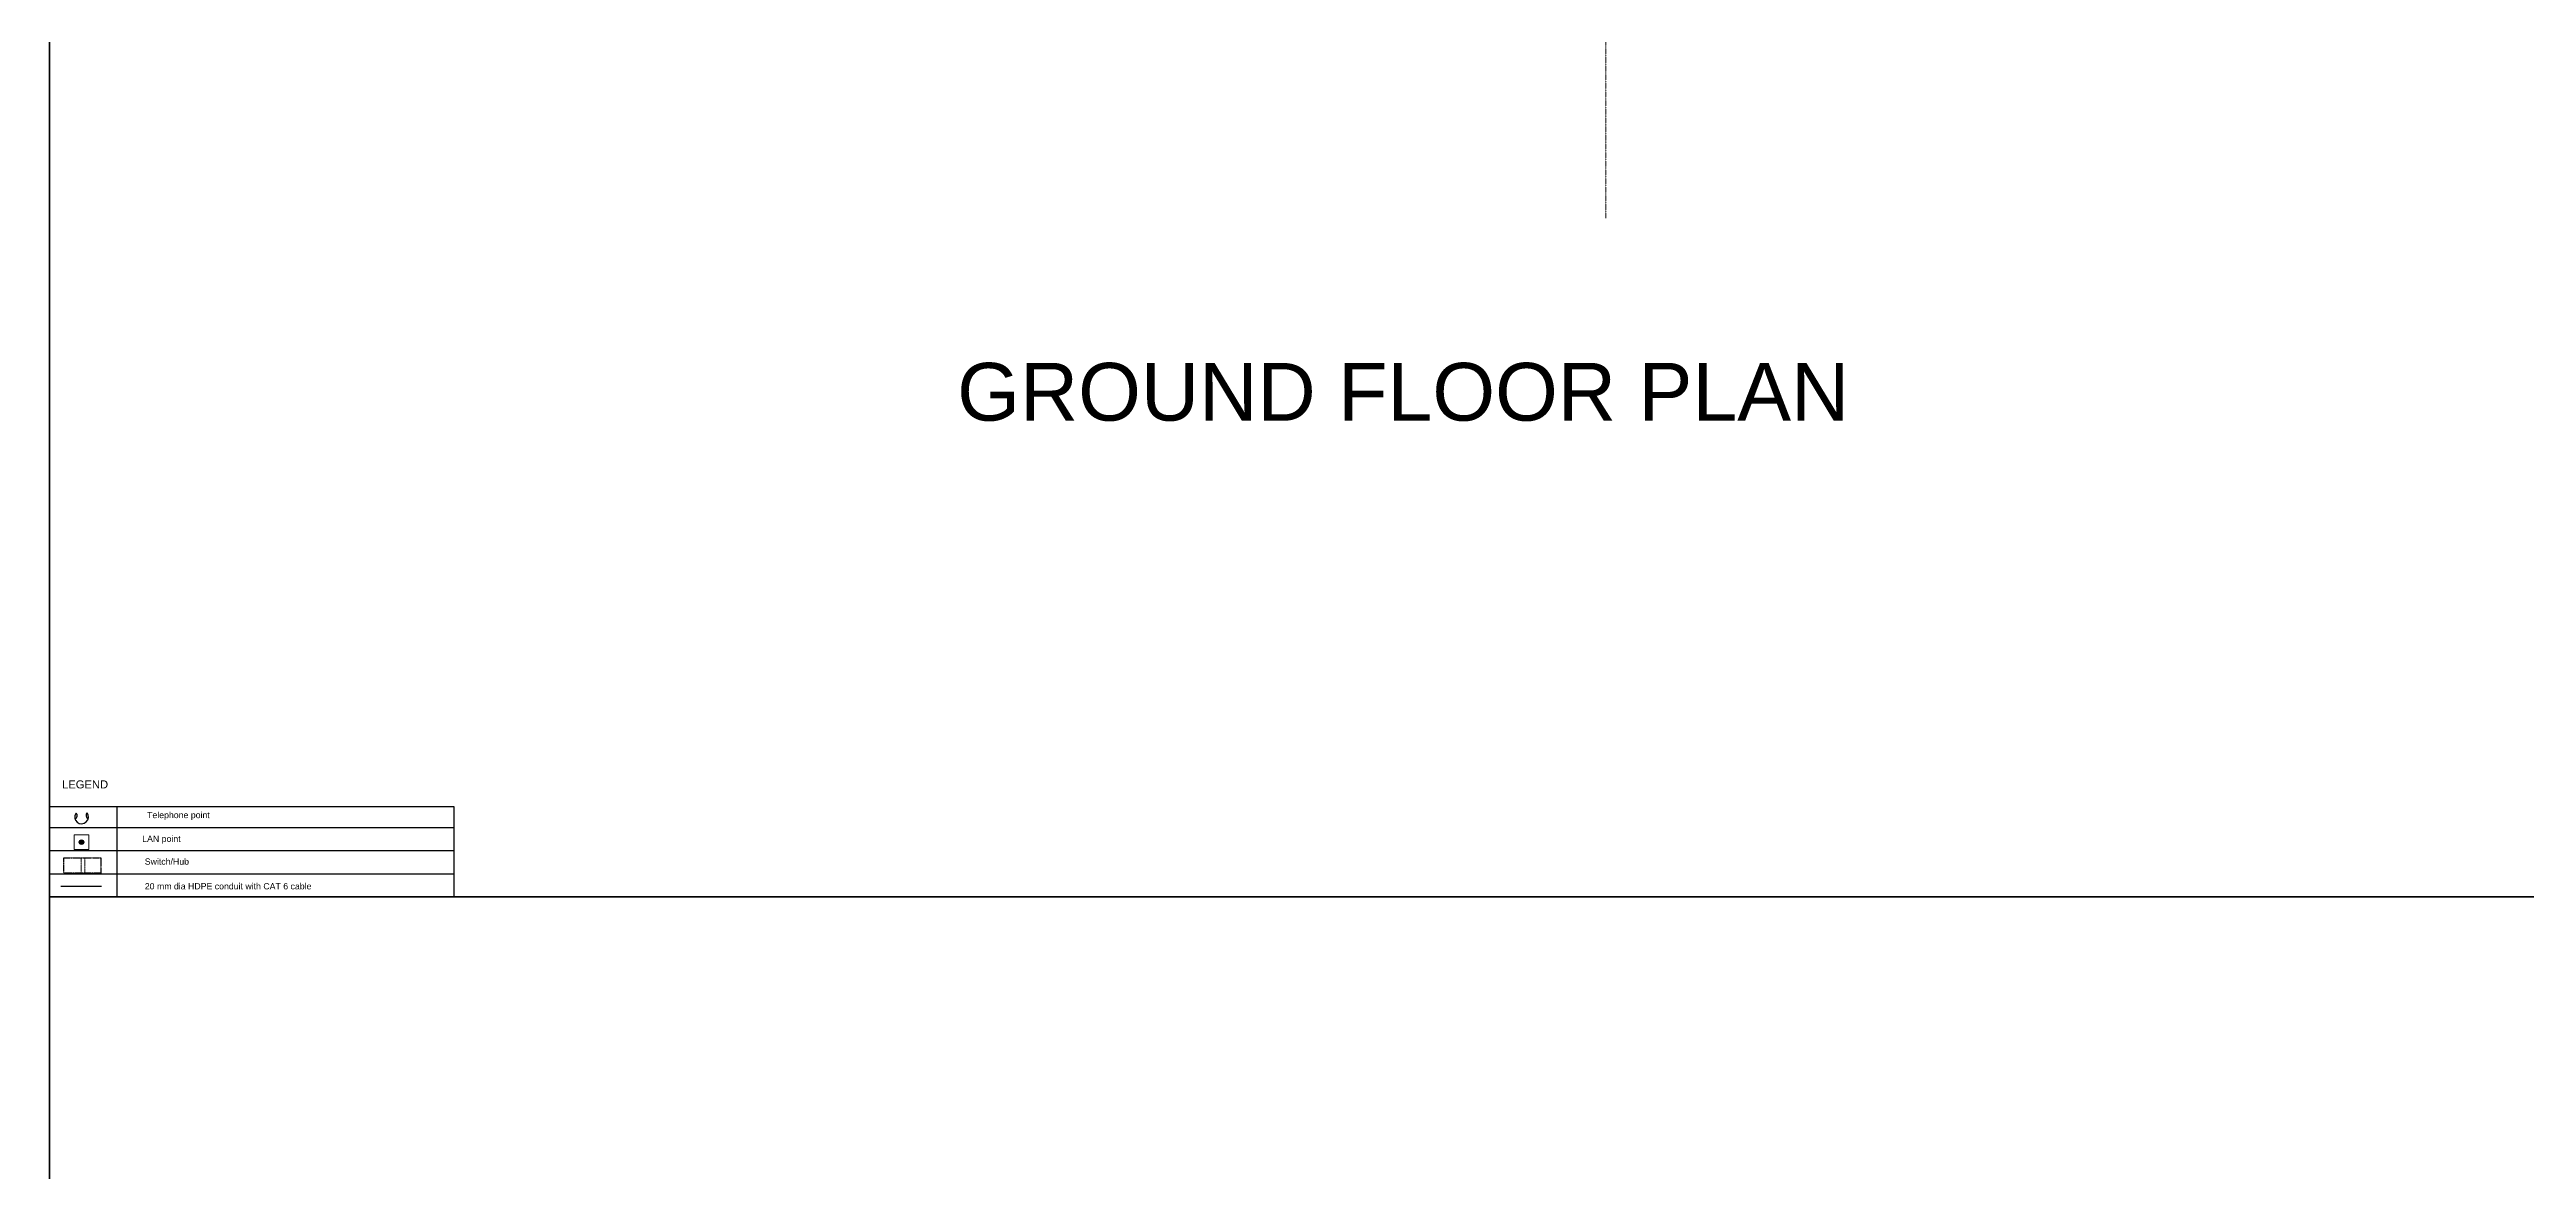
# Model space of a CAD drawing. Header units: millimetres. Extents: x 2402294 to 3337895, y 3394997 to 3969149.
# Drawn here: x 2419715 to 2496894, y 3699625 to 3734580 of the extents above; entities that cross this region are included whole.
import ezdxf

# ---------------------------------------------------------------- set-up
doc = ezdxf.new("R2010")
doc.units = ezdxf.units.MM
doc.header["$MEASUREMENT"] = 0
doc.linetypes.add('CENTER', pattern=[2, 1.25, -0.25, 0.25, -0.25])
for name, color, linetype, lineweight in [('centreline', 52, 'CENTER', 5), ('elect text', 2, 'Continuous', 50), ('LAN', 60, 'Continuous', 25), ('Telephone points', 53, 'Continuous', 15), ('TXT', 7, 'Continuous', 25), ('wall 0.4', 7, 'Continuous', 40)]:
    doc.layers.add(name, color=color, linetype=linetype, lineweight=lineweight)
for name, color, linetype in [('LAN conduit wire', 130, 'CENTER'), ('LAN Switch', 110, 'CENTER'), ('Tele conduit wire', 53, 'CENTER')]:
    doc.layers.add(name, color=color, linetype=linetype)
doc.styles.add('ARIAL', font='arial.ttf')
doc.styles.get("Standard").update_dxf_attribs({"font": 'arial.ttf'})

# ---------------------------------------------------------------- blocks, each defined once
blk = doc.blocks.new('SWITCH')
at = {"layer": 'LAN Switch', "lineweight": 5}
for p, q in [((-288569, 3980926), (-288569, 3981405)), ((-288460, 3980925), (-288460, 3981404))]:
    blk.add_line(p, q, dxfattribs=at)
at = {"layer": 'LAN Switch', "lineweight": 30}
blk.add_lwpolyline([(-289109, 3980926), (-289109, 3981405), (-287961, 3981405), (-287961, 3980926)], close=True, dxfattribs=at)

msp = doc.modelspace()

# ---------------------------------------------------------------- hatches: boundary and pattern name
at = {"layer": 'LAN', "ltscale": 3}
msp.add_hatch(color=256, dxfattribs=at).paths.add_polyline_path([(2420643.1, 3709884.4, 1), (2420778.9, 3709884.4, 1)])

# ---------------------------------------------------------------- linework, layer by layer
at = {"layer": 'centreline', "ltscale": 5}
msp.add_line((2468211, 3777267.4), (2468211, 3729327.4), dxfattribs=at)
at = {"layer": 'LAN', "ltscale": 5}
msp.add_line((2420066.6, 3708518.6), (2421339.2, 3708518.6), dxfattribs=at)
at = {"layer": 'LAN', "lineweight": 20, "ltscale": 3}
msp.add_lwpolyline([(2420479.4, 3710109.1), (2420942.7, 3710109.1), (2420942.7, 3709659.8), (2420479.4, 3709659.8)], close=True, dxfattribs=at)
at = {"layer": 'LAN', "ltscale": 3}
msp.add_circle((2420711, 3709884.4), 67.9, dxfattribs=at)
at = {"layer": 'Tele conduit wire', "color": 0, "linetype": 'ByBlock', "ltscale": 3}
for p, q in [((2419715.1, 3713231.9), (2419715.1, 3708180)), ((2419715.1, 3711309), (2419715.1, 3708422.3)), ((2419715.1, 3711000.9), (2432308.9, 3711000.9)), ((2421810.4, 3711000.9), (2421810.4, 3708422.3)), ((2421810.4, 3711000.9), (2421810.4, 3708180)), ((2432308.9, 3711000.9), (2432308.9, 3708422.3)), ((2432308.9, 3711000.9), (2432308.9, 3708180)), ((2419715.1, 3710345.1), (2432308.9, 3710345.1)), ((2419715.1, 3709623.4), (2432308.9, 3709623.4)), ((2419715.1, 3708901.7), (2432308.9, 3708901.7)), ((2419715.1, 3708180), (2432308.9, 3708180))]:
    msp.add_line(p, q, dxfattribs=at)
at = {"layer": 'Telephone points', "lineweight": 30}
for centre, radius, start, end in [((2420715, 3710670.7), 212.9, 145.309213, 35.858662), ((2420473.8, 3710711.1), 104.4, 289.083638, 50.650371), ((2420970.8, 3710714.3), 116.2, 135.792206, 242.232163)]:
    msp.add_arc(centre, radius, start, end, dxfattribs=at)
at = {"layer": 'wall 0.4', "ltscale": 5}
for points in [[(2419715.1, 3786495), (2617775.6, 3786495), (2617775.6, 3708180), (2419715.1, 3708180)], [(2419715.1, 3708180), (2617775.6, 3708180), (2617775.6, 3629865.1), (2419715.1, 3629865.1)]]:
    msp.add_lwpolyline(points, close=True, dxfattribs=at)

# ---------------------------------------------------------------- block references
at = {"layer": 'LAN conduit wire'}
msp.add_blockref('SWITCH', (2709270.6, -272007.4), dxfattribs=at)

# ---------------------------------------------------------------- texts
at = {"layer": 'elect text', "lineweight": 0, "insert": (2420104.5, 3711809.5), "char_height": 250, "attachment_point": 1}
msp.add_mtext('LEGEND', dxfattribs=at)
at = {"layer": 'elect text', "char_height": 195.013, "attachment_point": 1}
for s, insert in [('{\\fArial|b0|i0|c0|p34;Telephone point } ', (2422754.5, 3710828.1)), ('{\\fArial|b0|i0|c0|p34;LAN point  }', (2422602.9, 3710086.7)), ('{\\fArial|b0|i0|c0|p34;Switch/Hub}', (2422682.7, 3709378.1)), ('{\\fArial|b0|i0|c0|p34;20 mm dia HDPE conduit with CAT 6 cable}', (2422683.4, 3708608.7))]:
    msp.add_mtext(s, dxfattribs=dict(at, insert=insert))
at = {"layer": 'TXT', "color": 244, "ltscale": 20, "true_color": 0x991b1e, "insert": (2447994.4, 3723904), "char_height": 2100, "width": 102139.87, "attachment_point": 4, "rotation": 0.000195, "style": 'ARIAL'}
msp.add_mtext('{\\H0.85714x;GROUND FLOOR PLAN}', dxfattribs=at)

doc.saveas('drawing.dxf')
